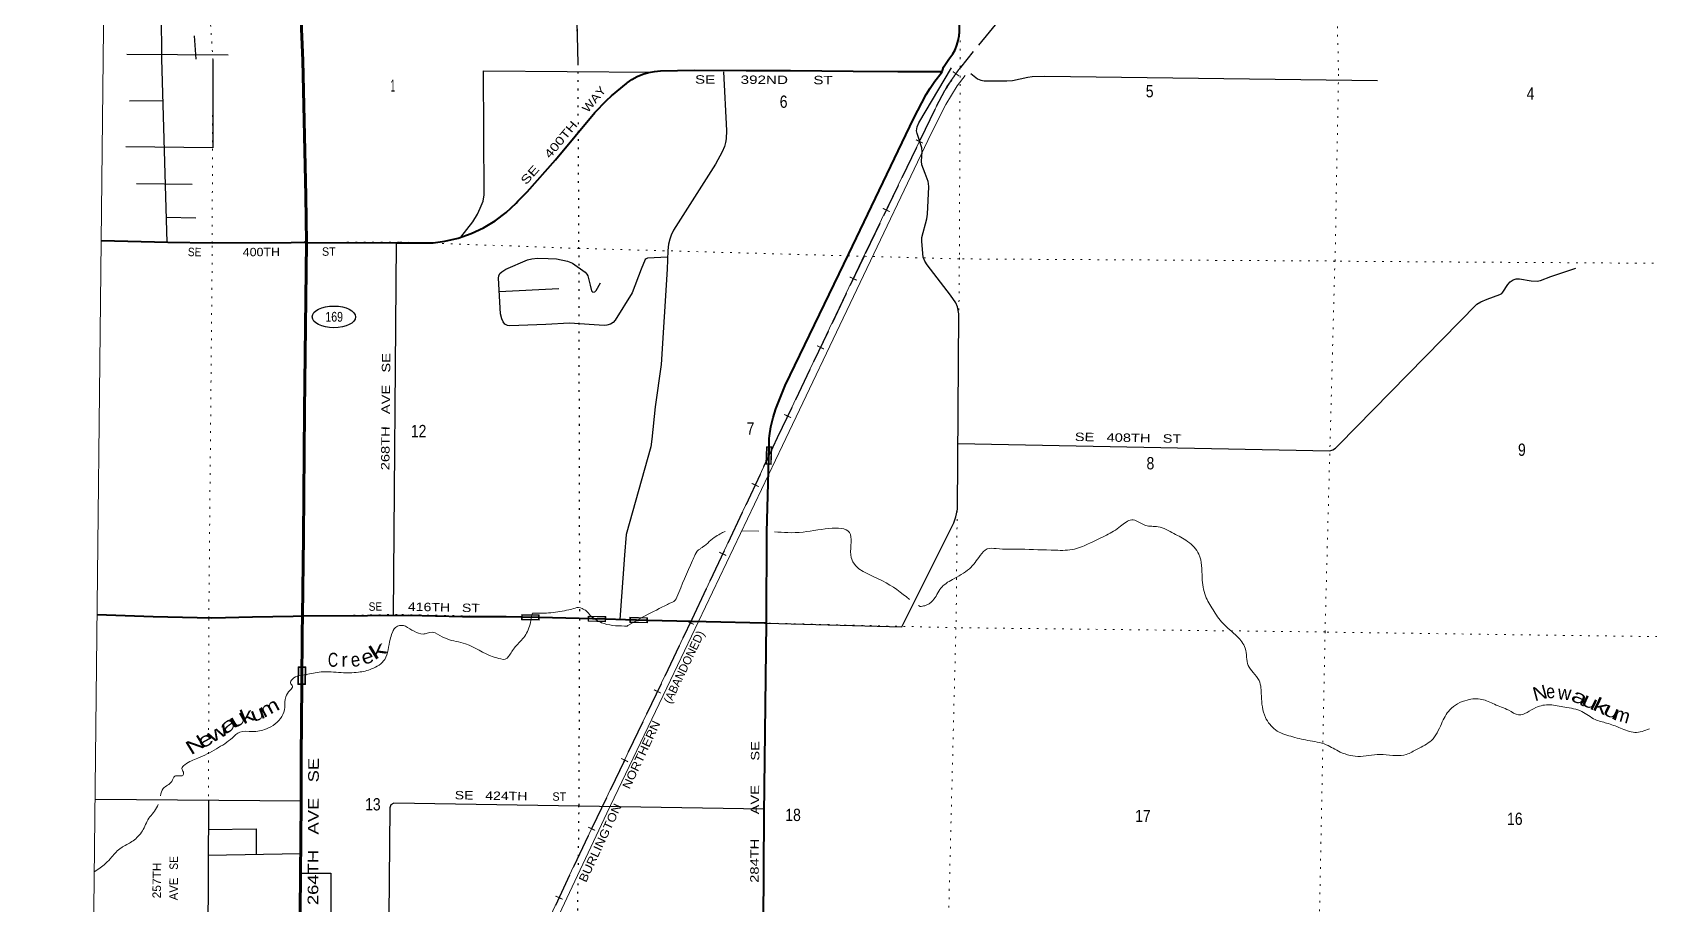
# Model space of a CAD drawing. Header units: feet. Extents: x -252966 to 4, y -183309 to 1368.
# Drawn here: x -250644 to -227610, y -102371 to -89944 of the extents above; entities that cross this region are included whole.
import ezdxf
from ezdxf.enums import TextEntityAlignment as Align

# ---------------------------------------------------------------- set-up
doc = ezdxf.new("R2010")
doc.units = ezdxf.units.FT
doc.header["$LTSCALE"] = 80
doc.linetypes.add('DOTTED', pattern=[1.5, 0.3, -1.2])
doc.linetypes.add('LONG_DASHED', pattern=[7.5, 6, -1.5])
for name, color, linetype, lineweight in [('17', 7, 'Continuous', 25), ('23', 7, 'Continuous', 70), ('26', 7, 'Continuous', 40), ('27', 7, 'Continuous', 13), ('29', 7, 'Continuous', 25), ('30', 7, 'Continuous', 35), ('34', 7, 'Continuous', 13), ('39', 7, 'Continuous', 13), ('4', 7, 'Continuous', 13), ('41', 7, 'Continuous', 13), ('59', 7, 'Continuous', 13), ('6', 7, 'DOTTED', 25), ('61', 7, 'Continuous', 13), ('63', 7, 'Continuous', 25), ('7', 7, 'DOTTED', 13)]:
    doc.layers.add(name, color=color, linetype=linetype, lineweight=lineweight)

msp = doc.modelspace()

# ---------------------------------------------------------------- linework, layer by layer
at = {"layer": '17'}
msp.add_ellipse((-246348.26, -93998.42), major_axis=(-309.24, 1), ratio=0.500121, dxfattribs=at)
at = {"layer": '23'}
for points in [[(-246790.3, -90344.42), (-246823.66, -89558.94), (-246813.47, -89310.51), (-246777.37, -89064.51), (-246715.75, -88823.63), (-246629.29, -88590.51), (-246599.33, -88523.93), (-246547.07, -88418.42)], [(-246740.15, -92937.23), (-246746.85, -92273.3), (-246790.3, -90344.42)], [(-246797.56, -98263.63), (-246782.65, -97129.8), (-246767.94, -95336.31), (-246740.12, -92940.5), (-246740.15, -92937.23)], [(-246836.07, -103568.12), (-246830.86, -102453.8), (-246817.48, -100927.51), (-246814.6, -100272.69), (-246806.49, -99241.15), (-246800.68, -98501.3), (-246797.56, -98263.63)]]:
    msp.add_lwpolyline(points, dxfattribs=at)
at = {"layer": '26'}
for points in [[(-237668.08, -90441.82), (-237588.97, -90325.72), (-237574.69, -90307.9), (-237535.72, -90251.64), (-237502.85, -90191.62), (-237476.43, -90128.49), (-237456.75, -90062.94), (-237444.04, -89995.69), (-237438.42, -89927.49), (-237438.63, -89184.29), (-237438.64, -89158.44)], [(-246740.15, -92937.23), (-246725.92, -92936.94), (-245447.38, -92941.78), (-244987.06, -92944.91), (-244962.05, -92945.08), (-244937.06, -92941.93), (-244768.46, -92920.68), (-244578.49, -92876.17), (-244394.2, -92812.06), (-244217.63, -92729.02), (-244050.71, -92627.99), (-243895.26, -92510.06), (-243752.99, -92376.53), (-243728.94, -92351), (-243597.56, -92214.75), (-243193.47, -91759.76), (-242631.39, -91085.02), (-242468.9, -90917.49), (-242393.25, -90850.39), (-242182.82, -90672.07), (-242174.34, -90665.39), (-242103.79, -90616.27), (-242028.49, -90574.8), (-241949.27, -90541.43), (-241866.99, -90516.52), (-241782.56, -90500.35), (-241696.9, -90493.09), (-241214, -90483.98), (-240478.1, -90487.78), (-239844.64, -90488.25), (-238952.07, -90497.16), (-238318.74, -90501.66), (-237733.49, -90500.56), (-237710.04, -90500.21), (-237684.67, -90501.69)], [(-240151.19, -95846.4), (-240148.26, -95730.09), (-240145.48, -95694.64), (-240126.29, -95562.68), (-240093.4, -95433.46), (-240053.48, -95306.97), (-239921.64, -94974.49), (-239016.44, -93099.7), (-238093.87, -91177.52), (-237914.53, -90832.15), (-237859.13, -90737.77), (-237788.38, -90640.95), (-237701.9, -90524.83), (-237684.67, -90501.69)], [(-237684.67, -90501.69), (-237677.23, -90474.83), (-237668.08, -90441.82)], [(-246740.15, -92937.23), (-246955.35, -92941.56), (-248082.28, -92946.66), (-248713.58, -92938.46), (-249663.24, -92916.12)], [(-240189.74, -98359.96), (-240189.59, -98347.24), (-240181.94, -97065.06), (-240151.19, -95846.4)], [(-246797.56, -98263.63), (-246928.38, -98264.91), (-247508.6, -98277.3), (-248088.31, -98290.81), (-248922.1, -98269.81), (-249721.7, -98244.14)], [(-243425.2, -98282.34), (-243894.86, -98272.13), (-244519.4, -98269.91), (-245287.84, -98253.47), (-245870.6, -98254.53), (-246797.56, -98263.63)], [(-241881.21, -98321.75), (-242197.08, -98313.15), (-242474.51, -98304.75), (-243425.2, -98282.34)], [(-240189.74, -98359.96), (-240214.05, -98359.52), (-241045.91, -98344.5), (-241881.21, -98321.75)], [(-240311.02, -106252.58), (-240234.86, -103422.42), (-240221.39, -101080.57), (-240189.74, -98359.96)]]:
    msp.add_lwpolyline(points, dxfattribs=at)
at = {"layer": '29'}
for p, q in [((-248808.81, -89667.01), (-248805.06, -90322.64)), ((-248337.52, -89994.55), (-248316.5, -90324.85)), ((-249297.68, -90257.32), (-247855.76, -90265.89)), ((-248805.06, -90322.64), (-248728.86, -92938.26)), ((-249257.92, -90919.09), (-248787.73, -90917.49)), ((-249162.4, -92098.29), (-248365.61, -92107.45)), ((-248739.32, -92579.29), (-248313.19, -92587.88)), ((-245460.93, -92941.69), (-245506.64, -98253.87)), ((-243147.83, -93600.76), (-243994.67, -93638.82)), ((-246817.35, -100898.64), (-249750.56, -100874.64)), ((-248136.77, -100887.84), (-248143.88, -103564.78)), ((-248141.46, -101664.51), (-246823.75, -101643.08))]:
    msp.add_line(p, q, dxfattribs=at)
for points in [[(-245833.45, -87950.92), (-245638.23, -87955.01), (-245379.65, -87960.12), (-242931.07, -87985.85), (-242876.34, -90390.76)], [(-248072.67, -90330.44), (-248075.01, -91588.47), (-249313.46, -91573.35)], [(-244538.85, -92862.38), (-244368.65, -92644.18), (-244304.78, -92536.97), (-244263.51, -92451.34), (-244223.85, -92347.27), (-244210.55, -92257.78), (-244219.43, -90494.86), (-241835.86, -90510.56)], [(-240799.05, -90504.7), (-240758.86, -91342.59), (-240762.28, -91463.53), (-240771.53, -91512.11), (-240788.22, -91570.54), (-240817.77, -91646.29), (-240914.26, -91821.17), (-241511.88, -92762.31), (-241547.31, -92833.09), (-241565.8, -92890.92), (-241581.99, -92962.64), (-241594.31, -93051.61), (-241604.18, -93319.9), (-241685.81, -94674.91), (-241774.78, -95280.62), (-241819.52, -95740.73), (-241837.49, -95849.86), (-242186.25, -97099.75), (-242208.53, -97393.91), (-242274.8, -98310.8)], [(-240189.74, -98359.96), (-238259.21, -98413.19), (-237520.8, -96932.72), (-237491.52, -96844.66), (-237468.39, -96738.24), (-237449.9, -93952.82), (-237466.08, -93855.66), (-237489.21, -93795.51), (-237568.65, -93686.9), (-237900.79, -93254.15), (-237933.16, -93203.26), (-237956.29, -93147.73), (-237977.28, -92925.98), (-237975.94, -92865.49), (-237904.26, -92601.75), (-237895.37, -92532.51), (-237875.78, -92146.17), (-237879.98, -92099.73), (-237886.92, -92067.34), (-237929.28, -91957.12), (-237973.66, -91832.3), (-237979.41, -91780.47), (-237970.99, -91646.04), (-237975.94, -91588.46), (-238043, -91387.19), (-238051.01, -91346.45), (-238040.69, -91290.02), (-238019.3, -91234.72), (-237553.95, -90450.23)], [(-237276.55, -90531.99), (-237183.97, -90607.55), (-237133.4, -90628.14), (-237086.85, -90633), (-236764.18, -90637.32), (-236684.51, -90628.37), (-236466.29, -90581.39), (-236402.4, -90572.85), (-236225.26, -90570.75), (-231484.74, -90629.12)], [(-241597.82, -93146.94), (-241882.59, -93161.6), (-241903.41, -93170.85), (-241917.34, -93181.3), (-241973.48, -93316.73), (-242102.79, -93655.46), (-242343.25, -94046.72), (-242372.79, -94077.74), (-242408.63, -94100.87), (-242460.65, -94117.07), (-242498.88, -94120.66), (-242994.19, -94085.68), (-243329.7, -94105.02), (-243843.43, -94124.01), (-243875.9, -94119.41), (-243916.28, -94100.87), (-243937.43, -94070.47), (-243957.9, -94026.84), (-243977.91, -93953.72), (-244004.8, -93448.54), (-244000.67, -93411.46), (-243984.49, -93379.07), (-243956.74, -93355.93), (-243900.58, -93319.79), (-243593.54, -93185.88), (-243531.27, -93170.85), (-243450.34, -93161.6), (-243296.14, -93164), (-243177.48, -93173.17), (-243021.71, -93203.9), (-242950.87, -93233.32), (-242770.51, -93362.87), (-242745.07, -93388.32), (-242733.66, -93414.26), (-242699.4, -93544.95), (-242678.01, -93628.92), (-242660.66, -93643.64), (-242631.77, -93642.8), (-242612.21, -93624.29), (-242550.42, -93514.98)], [(-237462.19, -95803.82), (-232166.52, -95903.94), (-232123.45, -95891.5), (-232086.45, -95868.37), (-232034.84, -95819.65), (-230071.05, -93815.93), (-230015.77, -93781.62), (-229925.52, -93745.86), (-229743.92, -93680.29), (-229717.48, -93663.64), (-229701.3, -93647.44), (-229631.47, -93537.64), (-229594.93, -93499.38), (-229555.62, -93471.62), (-229509.37, -93455.42), (-229463.66, -93453.85), (-229295.48, -93484.25), (-229213.4, -93490.13), (-229162.91, -93478.09), (-229017.6, -93424.04), (-228662.6, -93304.81)], [(-240220.56, -101009.34), (-245494.94, -100923.55), (-245537.78, -100947.64), (-245552.11, -100990.86), (-245574.51, -103559.84)], [(-248134.02, -101299.74), (-247455.44, -101293.22), (-247456.06, -101653.36)], [(-246826.22, -101924.99), (-246390.44, -101920.61), (-246389.56, -103565.36)]]:
    msp.add_lwpolyline(points, dxfattribs=at)
at = {"layer": '34'}
msp.add_lwpolyline([(-249874.57, -112119.48), (-247513.58, -108865.27), (-245708.94, -106337.59), (-243882.15, -103812.17), (-243793.71, -103662.56), (-243733.31, -103536.17), (-243699.55, -103465.04), (-242930.74, -101816.46), (-241247.29, -98300.53), (-240032.58, -95715.18), (-238781.15, -93092.09), (-237767.94, -90996.54), (-237619.42, -90715.02), (-237408.4, -90420.21)], dxfattribs=at)
at = {"layer": '39'}
for p, q in [((-246769.86, -92925.93), (-246727.94, -92926.25)), ((-240296.62, -97052.04), (-240539.2, -97045.7)), ((-241563.03, -98078.68), (-241528.56, -98062.12)), ((-238001.65, -98123.92), (-238025.17, -98108.44)), ((-243522.55, -98217.41), (-243528.6, -98241.78)), ((-241951.88, -98274.42), (-242160.81, -98396.79))]:
    msp.add_line(p, q, dxfattribs=at)
for centre, radius, start, end in [((-240695.66, -97298.74), 257.22, 107.87393, 120.96999), ((-241082.5, -97414.31), 122.95, 112.69879, 165.90302), ((-241562.89, -97966.87), 101.24, 289.81696, 347.60294), ((-242869.65, -98240.65), 102.57, 57.02568, 115.63354), ((-245388.2, -98523.65), 131.49, 63.45787, 167.64966), ((-244958.64, -98633.15), 142.24, 53.5369, 115.40886), ((-242192.4, -98343.91), 61.61, 251.58376, 300.85748), ((-243933.32, -98791.55), 85.58, 244.62291, 328.2829)]:
    msp.add_arc(centre, radius, start, end, dxfattribs=at)
for points in [[(-238150.75, -98024.22), (-238537.74, -97756.97), (-238982.61, -97427.11), (-238993.15, -97097.31), (-239665.62, -97063.41), (-240075.89, -97058.83)], [(-227614.29, -99867.94), (-227821.16, -99917.45), (-228026.53, -99855.44), (-228222.38, -99784.81), (-228385.8, -99734.35), (-228574.81, -99619.72), (-228819.58, -99556.84), (-229029.94, -99524.55), (-229230.55, -99563.27), (-229477.37, -99666.69), (-229617.85, -99601.84), (-229819.96, -99516.91), (-230000.5, -99446.75), (-230207.97, -99456.07), (-230458.24, -99596.59), (-230575.77, -99793.65), (-230716.89, -100032.15), (-230920.27, -100154.09), (-231075.83, -100231.41), (-231223.22, -100248.72), (-231407.66, -100232.67), (-231570.79, -100239.41), (-231728.31, -100258.39), (-232017.71, -100196.74), (-232215.18, -100093.89), (-232478.4, -100031.11), (-232721.71, -99972.96), (-232937.67, -99881.58), (-233082.23, -99704.11), (-233139.8, -99396.87), (-233172.34, -99178.85), (-233254.76, -99063.68), (-233327.62, -98962.89), (-233349.62, -98845.63), (-233371.28, -98718.37), (-233484.01, -98549.98), (-233690.58, -98362.48), (-233828.54, -98169.14), (-233936.26, -97972.79), (-233983.46, -97714.1), (-234029.98, -97379.13), (-234190.48, -97197.11), (-234385.6, -97084.28), (-234611.46, -96988.56), (-234789.76, -96968.7), (-234902.41, -96912.82), (-234986.07, -96890), (-235144.13, -96981.28), (-235347.63, -97107.27), (-235580.87, -97220.22), (-235801.05, -97305.48), (-236073.13, -97322.75), (-236567.33, -97308.7), (-236914.9, -97299.41), (-237045.73, -97303.2), (-237143.59, -97398.46), (-237299.03, -97586.28), (-237539.68, -97739.17), (-237704.89, -97862.37), (-237819.7, -98039.44), (-237934.88, -98112.02), (-238001.65, -98123.92)], [(-240828.02, -97078.19), (-240908.55, -97125.5), (-241094.83, -97276.16), (-241129.95, -97300.89)], [(-241201.74, -97384.37), (-241240.35, -97468.31), (-241464.01, -97988.61)], [(-241563.03, -98078.68), (-241637.09, -98114.36), (-241954.6, -98275.89)], [(-243528.6, -98241.78), (-243581.56, -98455.05), (-243631.02, -98545.87), (-243765.03, -98698.18), (-243860.51, -98836.54)], [(-242914.02, -98148.17), (-243002.45, -98170.49), (-243257.31, -98212.44), (-243522.55, -98218.04)], [(-242698.96, -98254.41), (-242750.77, -98188.05), (-242813.82, -98154.61)], [(-242211.88, -98402.38), (-242536.97, -98354.21), (-242698.96, -98254.41)], [(-245518.99, -98499.11), (-245549.03, -98592.12), (-245625.39, -98876.91), (-245811.18, -99013.51), (-245999.81, -99059.64), (-246245.34, -99065.73), (-246532.61, -99056.42), (-246748.96, -99095.72)], [(-245019.68, -98504.68), (-245077.85, -98517), (-245205.14, -98476.7), (-245331.15, -98402.85)], [(-243970, -98868.86), (-244081.74, -98840.59), (-244475.4, -98655.06), (-244736.41, -98586.33), (-244874.11, -98518.76)], [(-246748.96, -99095.72), (-246940.41, -99159.71), (-246966.41, -99213.11), (-246937.83, -99258.23), (-246972.08, -99317.39), (-247035.72, -99411.73), (-247048.98, -99559.97), (-247091.81, -99691.17), (-247311.13, -99866.87), (-247511.51, -99904.58), (-247688.84, -99914.89), (-247794.17, -99993.84), (-248020.9, -100151.21), (-248285.01, -100285.3), (-248473.25, -100377.61), (-248513.41, -100432.56), (-248493.13, -100485.46), (-248500.78, -100531.42), (-248553.22, -100535.73), (-248615.76, -100541.75), (-248658.54, -100614.68), (-248778.76, -100717.27), (-248820.46, -100819.94)], [(-248849.7, -100943.95), (-248902.73, -101040.7), (-248969.82, -101118.87), (-249064.6, -101298.61), (-249190.47, -101447.2), (-249338.83, -101536.99)], [(-249338.83, -101536.99), (-249379.51, -101561.61), (-249512.76, -101691.88), (-249600.5, -101785.48), (-249761.9, -101904.93)]]:
    msp.add_spline(points, degree=3, dxfattribs=at)
at = {"layer": '4'}
msp.add_lwpolyline([(0, -183308.59), (-31331.08, -183287.04), (-62662.1, -183222.4), (-93993.01, -183114.65), (-125323.73, -182963.82), (-156654.22, -182769.88), (-187984.41, -182532.85), (-219314.25, -182252.72), (-250643.67, -181929.5), (-248626.54, 1367.99)], dxfattribs=at)
at = {"layer": '41'}
msp.add_lwpolyline([(-237357.77, -90559.01), (-237471.58, -90707.97), (-237635.68, -90971.8), (-237843.31, -91386.87), (-239959.9, -95829.44), (-241553.17, -99172.16), (-242460.24, -101068.88), (-242918.52, -102038.16), (-243624.76, -103541.7), (-243710.52, -103693.56), (-243839.05, -103918.36), (-245548.79, -106289.09), (-247380.8, -108822.54), (-248969.78, -111020.41), (-249829.31, -112197.57)], dxfattribs=at)
at = {"layer": '59'}
for points in [[(-246750.99, -98985.7), (-246755.79, -99235.65), (-246860.77, -99233.64), (-246855.97, -98983.68)], [(-246848.12, -98991.82), (-246759.13, -98993.54), (-246763.63, -99227.5), (-246852.62, -99225.79)]]:
    msp.add_lwpolyline(points, close=True, dxfattribs=at)
at = {"layer": '6'}
for p, q in [((-242931.07, -87985.85), (-242876.42, -90386.67)), ((-242853.19, -98297.23), (-242861.18, -100940.21)), ((-242861.18, -100940.21), (-242873.43, -101887)), ((-242863.56, -100958.21), (-242863.86, -100983.11)), ((-242875.77, -102068.25), (-242895.32, -103579.53))]:
    msp.add_line(p, q, dxfattribs=at)
msp.add_lwpolyline([(-242876.42, -90386.67), (-242863.13, -93003.98), (-242850.86, -98296.04)], dxfattribs=at)
at = {"layer": '61'}
for p, q in [((-240113.33, -95849.95), (-240120.54, -96099.85)), ((-240120.54, -96099.85), (-240195.51, -96097.69)), ((-243674.55, -98238.8), (-243424.59, -98243.74)), ((-243424.59, -98243.74), (-243426.08, -98318.72)), ((-242728.96, -98334.58), (-242726.72, -98259.61)), ((-242479.07, -98342.05), (-242728.96, -98334.58)), ((-242132.76, -98275.93), (-241882.86, -98283.12)), ((-241882.86, -98283.12), (-241885.02, -98358.09))]:
    msp.add_line(p, q, dxfattribs=at)
for points in [[(-240195.51, -96097.69), (-240188.3, -95847.79), (-240113.33, -95849.95)], [(-243426.08, -98318.72), (-243676.03, -98313.78), (-243674.55, -98238.8)], [(-242726.72, -98259.61), (-242476.83, -98267.08), (-242479.07, -98342.05)], [(-241885.02, -98358.09), (-242134.92, -98350.9), (-242132.76, -98275.93)]]:
    msp.add_lwpolyline(points, dxfattribs=at)
for points in [[(-240187.28, -96089.92), (-240180.53, -95856.01), (-240121.55, -95857.71), (-240128.3, -96091.62)], [(-243667.87, -98305.94), (-243666.71, -98246.95), (-243432.74, -98251.57), (-243433.91, -98310.56)], [(-242720.72, -98326.82), (-242718.96, -98267.84), (-242485.06, -98274.83), (-242486.82, -98333.81)], [(-242126.69, -98343.13), (-242124.99, -98284.15), (-241891.08, -98290.88), (-241892.78, -98349.86)]]:
    msp.add_lwpolyline(points, close=True, dxfattribs=at)
at = {"layer": '63', "linetype": 'LONG_DASHED'}
for points in [[(-236862.57, -89755.45), (-237426.69, -90444.35)], [(-240154.61, -95982.14), (-240029.88, -95716.65), (-238778.22, -93093.06), (-237764.83, -90997.13), (-237647.79, -90775.28)], [(-249873.99, -112126.34), (-247512.37, -108869.33), (-245707.38, -106341.19), (-243880.23, -103815.27), (-243791.74, -103665.54), (-243731.3, -103539.08), (-243697.52, -103467.95), (-242928.59, -101819.04), (-241244.8, -98302.47), (-240154.62, -95982.15)]]:
    msp.add_lwpolyline(points, dxfattribs=at)
msp.add_arc((-234340.19, -92744.12), 3849.09, 143.30999, 149.23522, dxfattribs=at)
at = {"layer": '7'}
for p, q in [((-232105.6, -88060.18), (-232040.54, -90500.08)), ((-248157.48, -88999.49), (-248072.67, -90330.44)), ((-237430.48, -90444.31), (-237434.99, -89160.68)), ((-248083.29, -92949.24), (-248072.67, -90330.44)), ((-237430.48, -90444.31), (-237440.86, -93157.93)), ((-232090.68, -93203.44), (-232040.54, -90500.08)), ((-248130.62, -98290.26), (-248080.98, -92948.05)), ((-237444.52, -93172.1), (-242864.81, -93022.2)), ((-237440.86, -93157.93), (-237487.35, -98423.88)), ((-232091.86, -93202.27), (-237441, -93172.08)), ((-232101.36, -93206.95), (-232101.44, -93208.95)), ((-226835.05, -93239.22), (-232094.18, -93204.63)), ((-248125.94, -98290.22), (-249721.7, -98244.14)), ((-248132.74, -99881.05), (-248128.27, -98291.4)), ((-245446.78, -98236.45), (-248129.45, -98290.25)), ((-243676.77, -98275.25), (-245446.78, -98236.45)), ((-242728.61, -98296.03), (-243423.96, -98280.79)), ((-242136.91, -98308.99), (-242478.27, -98301.51)), ((-237493.46, -98425.69), (-241881.88, -98318.17)), ((-237490.32, -98429.26), (-237623.07, -103693.17)), ((-232232.6, -98486.69), (-237493.46, -98425.69)), ((-248137.81, -101663.9), (-248133.64, -100188.72))]:
    msp.add_line(p, q, dxfattribs=at)
for points in [[(-242862.46, -93022.18), (-245418.56, -92931.14), (-248082.13, -92948.06), (-249663.25, -92916.26)], [(-232432.66, -109124.57), (-232337.02, -103782.22), (-232233.12, -98490.21), (-232093, -93203.45)], [(-221585.61, -98617.05), (-226900.62, -98561.28), (-232234.92, -98489.04)]]:
    msp.add_lwpolyline(points, dxfattribs=at)

# ---------------------------------------------------------------- texts
at = {"layer": '17', "width": 0.8}
msp.add_text('169', height=140, dxfattribs=at).set_placement((-246344.8, -94066.73), align=Align.CENTER)
at = {"layer": '17', "width": 1.3}
msp.add_text('264TH   AVE   SE', height=150.8, rotation=89.732, dxfattribs=at).set_placement((-246572.74, -102377.85))
at = {"layer": '27'}
for s, rotation, width, p in [('WAY', 50.205, 1.15, (-242732.82, -91097.42)), ('SE      392ND      ST', 359.704, 1.35, (-241206.89, -90675.11)), ('400TH', 50.205, 1.3, (-243272.31, -91750.53)), ('SE', 48.391, 1.4, (-243612.22, -92125.51)), ('SE', 358.995, 0.9, (-248429.3, -93132)), ('400TH', 0.364, 1.1, (-247646.41, -93135.3)), ('ST', 0.364, 0.95, (-246518.29, -93127.68)), ('SE', 0.562, 0.9, (-245853.71, -98185.36)), ('416TH   ST', 358.774, 1.25, (-245296.33, -98184.72)), ('284TH      AVE      SE', 89.67, 1.3, (-240300.27, -102059.81))]:
    msp.add_text(s, height=120, rotation=rotation, dxfattribs=dict(at, width=width)).set_placement(p)
at = {"layer": '30'}
for s, height, rotation, width, p in [('268TH   AVE   SE', 120, 89.507, 1.3, (-245558.83, -96183.3)), ('SE   408TH   ST', 120, 358.917, 1.3, (-235797.79, -95765.27)), ('SE   424TH', 120, 359.068, 1.25, (-244629.5, -100870.18)), ('ST', 120, 359.068, 0.95, (-243237.39, -100890.03)), ('257TH', 120.6, 89.459, 1.05, (-248813.27, -102281.58)), ('SE', 120.6, 89.459, 0.9, (-248570.82, -101874.16))]:
    msp.add_text(s, height=height, rotation=rotation, dxfattribs=dict(at, width=width)).set_placement(p)
msp.add_text('AVE', height=120.6, rotation=89.459, dxfattribs=at).set_placement((-248572.39, -102309.54))
at = {"layer": '41'}
for s, height, rotation, width, p in [('C', 200, 359.37, 0.75, (-246435.03, -98981.95)), ('e', 200, 17.657, 1.15, (-245925.43, -98957.59)), ('k', 200, 31.932, 1.75, (-245773.25, -98894.12)), ('e', 200, 8.461, 0.9, (-246095.11, -98988.14)), ('N', 197.7, 14.888, 1.05, (-229244.17, -99474.93)), ('e', 197.7, 4.856, 0.85, (-229074.77, -99435.73)), ('m', 197.7, 28.268, 1.25, (-247344.5, -99713.21)), ('a', 197.7, 334.384, 1.45, (-228744.99, -99456.08)), ('u', 197.7, 334.398, 1.5, (-228597.47, -99515.33)), ('k', 197.7, 334.325, 1.55, (-228437.56, -99585.6)), ('a', 197.7, 34.831, 1.75, (-247907.05, -99961.08)), ('u', 197.7, 30.643, 1.65, (-247773.48, -99869.63)), ('k', 197.7, 21.791, 1.4, (-247637.77, -99804.48)), ('u', 197.7, 20.391, 1.35, (-247498.71, -99773.06)), ('u', 197.7, 333.89, 1.5, (-228289.71, -99649.77)), ('N', 197.7, 31.605, 1.4, (-248384.25, -100245.84)), ('e', 197.7, 28.846, 1.45, (-248227.97, -100156.89)), ('w', 197.7, 29.517, 1.5, (-248086.73, -100073.77))]:
    msp.add_text(s, height=height, rotation=rotation, dxfattribs=dict(at, width=width)).set_placement(p)
for s, height, rotation, p in [('r', 200, 359.37, (-246243, -98981.43)), ('w', 197.7, 354.603, (-228925.25, -99443.72)), ('m', 197.7, 343.835, (-228131.94, -99733.37))]:
    msp.add_text(s, height=height, rotation=rotation, dxfattribs=at).set_placement(p)
at = {"layer": '63', "width": 1.05}
msp.add_text('I', height=110.6, rotation=54.416, dxfattribs=at).set_placement((-237444.5, -90567.09), align=Align.CENTER)
at = {"layer": '63'}
for rotation, p in [(64.057, (-237960.71, -91522.42)), (64.169, (-238432.07, -92499.53)), (64.351, (-238903.21, -93476.53)), (64.379, (-239369.41, -94456)), (64.421, (-239837.42, -95434.62)), (64.757, (-240299.6, -96416.01)), (64.744, (-240761.76, -97397.3)), (64.38, (-241222.51, -98379.25)), (64.352, (-241691.83, -99357.13)), (64.338, (-242159.34, -100335.85)), (64.367, (-242628.67, -101313.77)), (64.982, (-243091.66, -102294.81))]:
    msp.add_text('I', height=110.6, rotation=rotation, dxfattribs=at).set_placement(p, align=Align.CENTER)
msp.add_text('(ABANDONED)', height=120, rotation=64.414, dxfattribs=at).set_placement((-241551.15, -99519.27))
at = {"layer": '63', "width": 1.15}
msp.add_text('BURLINGTON     NORTHERN', height=120, rotation=64.999, dxfattribs=at).set_placement((-242758.21, -102063.53))
at = {"layer": '7'}
for s, width, p in [('1', 0.4, (-245539.49, -90791.59)), ('5', 0.85, (-234785.96, -90870.18)), ('4', 0.85, (-229362.36, -90902.81)), ('6', 0.85, (-239999.44, -91019.93)), ('12', 0.85, (-245252.83, -95711.74)), ('7', 0.85, (-240471.44, -95676.57)), ('9', 0.85, (-229485.15, -95978.01)), ('8', 0.85, (-234775.83, -96170.39)), ('13', 0.85, (-245904.48, -101029.16)), ('18', 0.85, (-239920.14, -101180.26)), ('17', 0.85, (-234937.77, -101195.54)), ('16', 0.85, (-229640.82, -101235.63))]:
    msp.add_text(s, height=175, dxfattribs=dict(at, width=width)).set_placement(p)

doc.saveas('drawing.dxf')
